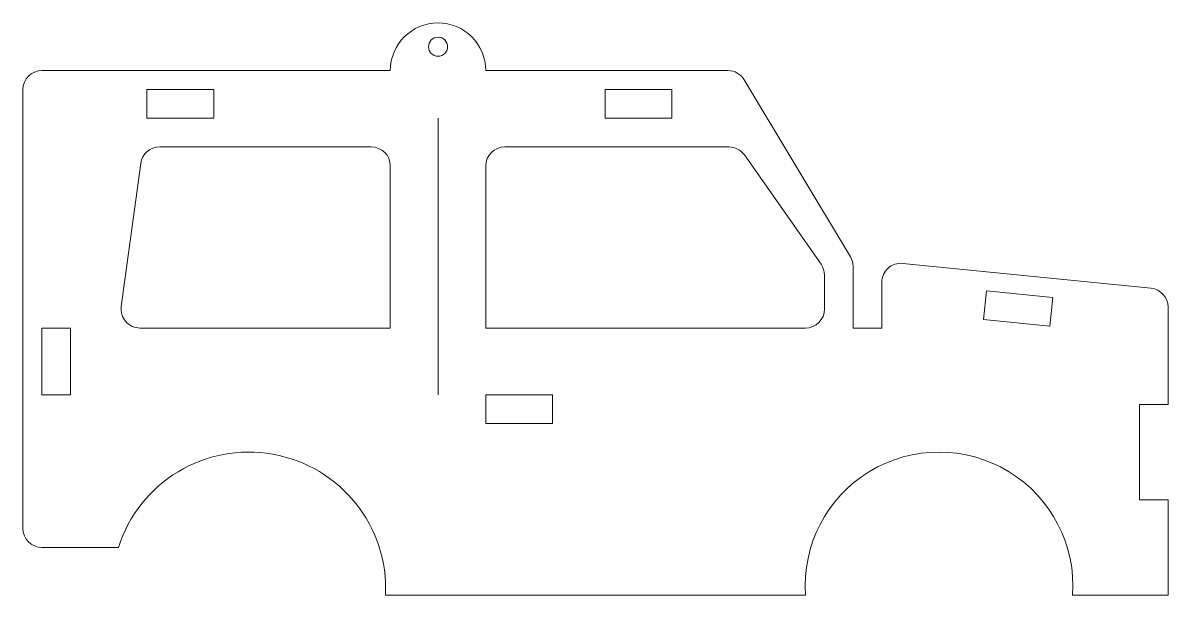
# Model space of a CAD drawing. Header units: millimetres. Extents: x 0 to 120, y 0 to 60.
import ezdxf

# ---------------------------------------------------------------- set-up
doc = ezdxf.new("R2010")
doc.units = ezdxf.units.MM
doc.header["$MEASUREMENT"] = 0
doc.layers.add('Objeto', color=7, linetype='Continuous', lineweight=18)

msp = doc.modelspace()

# ---------------------------------------------------------------- linework, layer by layer
at = {"layer": 'Objeto'}
for p, q in [((38.5, 55), (2, 55)), ((73.87, 55), (48.5, 55)), ((86.71, 35.48), (75.58, 54.03)), ((0, 53), (0, 7)), ((43.5, 50), (43.5, 21)), ((14.34, 47), (36.5, 47)), ((73.96, 47), (50.5, 47)), ((83.64, 34.69), (75.6, 46.15)), ((10.31, 30.27), (12.36, 45.27)), ((38.5, 45), (38.5, 28)), ((48.5, 45), (48.5, 28)), ((87, 28), (87, 34.45)), ((118.2, 32.18), (92.2, 34.78)), ((84, 30), (84, 33.54)), ((90, 32.79), (90, 28)), ((100.96, 31.89), (100.66, 28.91)), ((107.92, 31.2), (100.96, 31.89)), ((107.92, 31.2), (107.62, 28.21)), ((120, 20), (120, 30.19)), ((107.62, 28.21), (100.66, 28.91)), ((38.5, 28), (12.29, 28)), ((48.5, 28), (82, 28)), ((90, 28), (87, 28)), ((117, 10), (117, 20)), ((117, 20), (120, 20)), ((120, 10), (117, 10)), ((120, 0), (120, 10)), ((2, 5), (10, 5)), ((82, 0), (38, 0)), ((110, 0), (120, 0))]:
    msp.add_line(p, q, dxfattribs=at)
for points in [[(13, 50), (20, 50), (20, 53), (13, 53)], [(61, 50), (68, 50), (68, 53), (61, 53)], [(2, 28), (5, 28), (5, 21), (2, 21)], [(48.5, 21), (55.5, 21), (55.5, 18), (48.5, 18)]]:
    msp.add_lwpolyline(points, close=True, dxfattribs=at)
msp.add_circle((43.5, 57.5), 1, dxfattribs=at)
for centre, radius, start, end in [((43.5, 55), 5, 0, 180), ((2, 53), 2, 90, 180), ((73.87, 53), 2, 30.9638, 90), ((14.34, 45), 2, 90, 172.2348), ((36.5, 45), 2, 0, 90), ((50.5, 45), 2, 90, 180), ((73.96, 45), 2, 35.0469, 90), ((85, 34.45), 2, 0, 30.9638), ((82, 33.54), 2, 0, 35.0469), ((92, 32.79), 2, 84.2894, 180), ((118, 30.19), 2, 0, 84.2894), ((12.29, 30), 2, 172.2348, 270), ((82, 30), 2, 270, 0), ((23.67, 0.66), 14.34, 357.3627, 162.3879), ((96, 0.97), 14.03, 356.0501, 183.9499), ((2, 7), 2, 180, 270)]:
    msp.add_arc(centre, radius, start, end, dxfattribs=at)

doc.saveas('drawing.dxf')
